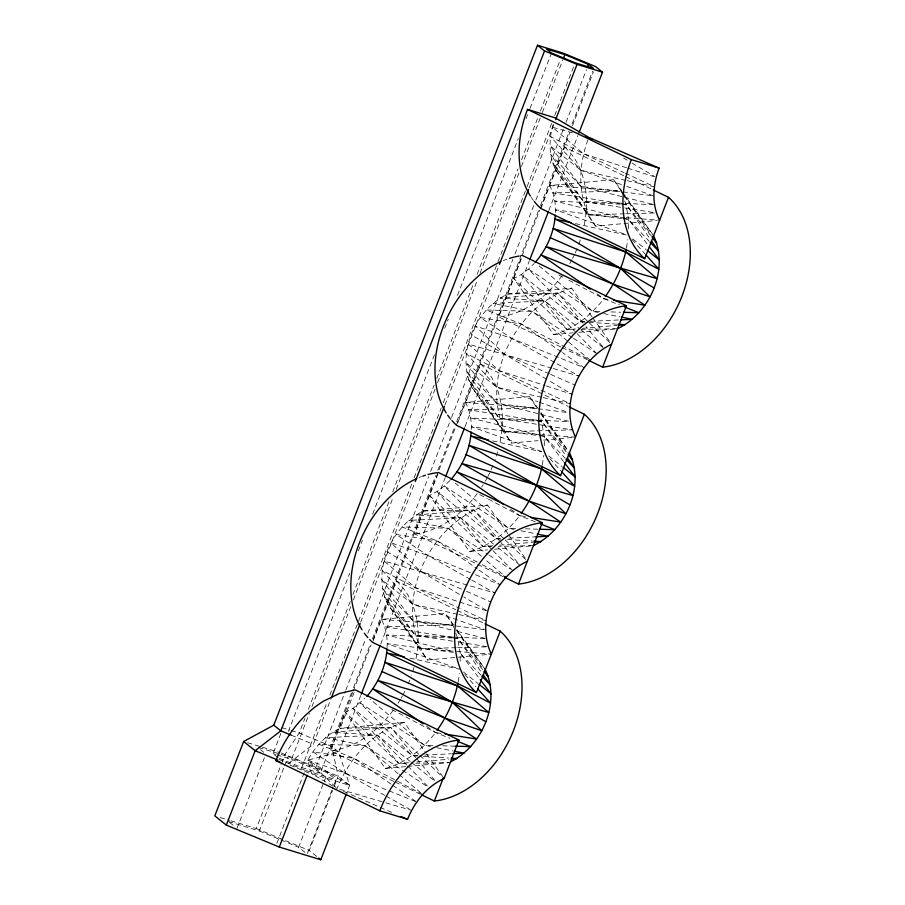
<?xml version="1.0" encoding="UTF-8"?>
<svg xmlns="http://www.w3.org/2000/svg" width="905" height="905" viewBox="0 0 905 905"><rect width="100%" height="100%" fill="white"/><g stroke="black" fill="none" stroke-linecap="round" stroke-linejoin="round"><path stroke-width="0.68" stroke-dasharray="4.53 3.39" d="M460.17 661.306L460.204 653.274L457.692 638.263L455.882 633.387M544.301 445.713L544.346 436.334L540.93 418.891M628.443 228.784L628.489 219.406L625.977 204.394L624.62 200.74M387.046 647.675C387.793 637.98 385.847 628.104 381.491 619.416L445.43 613.522L453.563 624.97M471.267 429.423C471.754 420.158 469.797 410.78 465.634 402.487L529.572 396.594L537.706 408.042M555.41 212.494C555.896 203.218 553.939 193.851 549.776 185.548L613.714 179.665L621.848 191.113M458.168 681.759L459.48 673.478M542.31 464.831L543.837 455.17M626.452 247.891L627.765 239.621M587.911 139.868C577.718 167.674 576.881 201.702 595.682 226.148L656.838 220.515M507.852 533.678L487.501 505.058L423.563 510.952C390.915 526.653 371.729 570.229 387.51 603.918L427.398 660.017L491.325 654.123L420.112 648.681L387.51 603.918M591.994 316.75L571.643 288.129L507.705 294.012C475.057 309.714 455.871 353.301 471.652 386.989L511.54 443.077L537.943 440.644M553.181 124.528C548.69 139.325 548.645 156.056 555.794 170.061L595.682 226.148M236.997 828.38L264.837 756.614M278.14 757.768L273.016 753.639L281.184 732.564M288.356 731.421L349.669 573.351M358.357 550.953L362.441 540.421M372.656 514.074L434.479 354.692M444.694 328.345L448.28 319.126M457.478 295.415L518.271 138.669M525.941 118.906L527.977 113.634M530.025 108.362L551.484 53.044M230.877 820.79L256.319 828.573L281.116 764.635M281.625 763.334L285.166 754.193L299.227 732.971L304.849 718.48M228.467 821.525L259.271 830.948L284.08 767.01M284.577 765.709L288.129 756.569L327.463 772.859L335.993 779.725L332.452 788.855M308.424 709.249L350.337 601.203M352.882 594.619L389.682 499.741M392.747 491.834L434.151 385.1M436.708 378.516L473.507 283.638M477.082 274.419L517.977 168.997M521.552 159.778L538.418 116.293M540.455 111.021L560.387 59.628M276.975 754.861L291.523 759.306L309.408 713.208M311.965 706.624L350.801 606.508M353.346 599.925L393.2 497.184M396.266 489.277L435.101 389.173M437.647 382.577L477.501 279.837M480.057 273.253L519.402 171.826M521.438 166.554L540.342 117.82M542.389 112.548L562.831 59.854M279.385 758.277L301.784 767.553L327.327 701.692M329.884 695.108L357.984 622.663M358.493 621.339L412.137 483.032M414.185 477.761L441.267 407.951M443.314 402.68L497.467 263.05M497.976 261.737L526.586 187.969M527.095 186.656L551.62 123.431M554.686 115.523L574.618 64.153M288.786 763.322L313.322 744.306L331.569 697.257M360.665 622.267L414.762 482.795M444.864 405.157L498.96 265.697M529.074 188.059L553.577 124.901M276.84 843.358L305.189 770.291L335.993 779.725M351.468 692.868L320.302 773.221L315.178 769.103L345.314 691.386M345.823 690.062L365.756 638.692M367.803 633.421L428.597 476.675M430.644 471.403L451.075 418.721M451.584 417.397L512.897 259.328M514.945 254.067L533.848 205.322M535.896 200.062L563.476 128.929M566.032 122.345L586.474 69.651M353.516 687.608L370.371 644.134M372.419 638.862L435.769 475.532M437.816 470.261L454.672 426.787M456.72 421.526L540.002 206.815M540.511 205.492L569.121 131.734M572.186 123.827L592.617 71.133M352.69 692.404L331.739 746.433L338.153 776.139L333.097 789.183M353.199 691.092L371.084 644.971M373.132 639.699L539.753 210.13M540.262 208.817L569.901 132.39M572.458 125.806L593.42 71.778M393.833 781.422L330.529 750.811L345.439 712.382L352.973 708.332L364.941 698.275M373.098 641.068L396.401 580.987L455.905 609.766M503.304 576.734L414.671 533.882L438.473 472.523M457.738 422.85L480.544 364.059L567.91 406.3M560.851 346.954L498.813 316.954L522.615 255.595M540.885 208.489L564.686 147.119L624.19 175.898M354.149 692.461L340.257 728.287C326.128 734.769 315.155 746.659 307.791 760.166L311.716 773.764L337.101 788.538C349.104 758.707 372.374 731.353 404.184 722.394L425.791 752.768M331.943 790.156L307.146 854.094L298.616 847.238L327.463 772.859M360.756 695.436L338.787 752.1L349.647 785.37L346.604 793.199M380.7 644.055L445.09 478.021M465.023 426.628L529.425 260.606M548.849 210.537L577.978 135.422M316.614 856.39L309.306 850.508L332.588 790.484M608.002 299.351L603.895 298.695C591.067 315.2 574.03 328.99 553.611 334.612L513.723 278.525L521.257 274.464L528.463 269.09L534.176 263.479M525.228 516.495L519.753 515.635C506.924 532.14 489.888 545.93 469.469 551.541L429.581 495.454L437.115 491.404L444.321 486.019L450.034 480.408M441.086 733.423L435.61 732.564C422.782 749.068 405.745 762.858 385.326 768.481L345.439 712.382L398.913 763.537L408.709 763.356M571.643 288.129C511.472 306.376 474.537 389.331 511.54 443.077M487.501 505.058C427.33 523.305 390.394 606.271 427.398 660.017M553.611 334.612L573.069 332.825M578.623 332.305L617.538 328.73L581.18 329.409M543.509 440.135L575.467 437.194L541.959 434.638M469.469 551.541L487.535 549.878M494.481 549.245L533.396 545.658L498.44 546.315M404.184 722.394L340.257 728.287L390.598 727.326L418.857 754.351M385.326 768.481L406.096 766.569M407.476 766.433L449.253 762.587L415.7 763.22M575.467 328.968L567.197 329.68L513.723 278.525M582.356 328.368L616.814 325.381M492.705 545.772L483.055 546.609L429.581 495.454M499.594 545.183L532.672 542.321M408.562 762.711L398.913 763.537L352.973 708.332L412.137 755.709L417.725 756.06M416.832 761.987L448.529 759.25M584.63 321.637L580.422 321.841L521.257 274.464L567.197 329.68L574.189 329.544M590.241 321.365L618.273 319.985M500.488 538.566L496.279 538.769L437.115 491.404L483.055 546.609L491.449 546.45M508.893 538.158L535.534 536.846M417.748 755.426L412.137 755.709L360.179 702.959L424.524 745.256L431.323 746.614M424.75 755.087L451.391 753.775M623.443 194.349L621 190.989L552.91 192.878L620.468 203.523M624.529 213.818L588.397 214.824L555.794 170.061M625.921 213.784L655.096 212.98M529.572 396.594L536.857 407.917L468.767 409.807L541.835 421.334L566.44 452.274M456.244 647.686L420.112 648.681L384.376 596.599L415.135 635.276L455.113 641.588M457.636 647.652L488.202 646.803L456.493 641.803M507.705 294.012L558.046 293.062L588.329 322.022M423.563 510.952L473.903 510.001L504.187 538.95M599.8 311.591L592.809 311.388L528.463 269.09L580.422 321.841L587.402 322.282M610.988 311.92L620.773 312.214M515.658 528.531L508.667 528.328L444.321 486.019L496.279 538.769L500.465 539.041M525.443 528.814L538.034 529.187M432.907 745.505L424.524 745.256L370.055 699.124M442.703 745.788L455.283 746.161M620.4 204.134L554.856 201.046L621.667 217.709M621.792 204.202L625.977 204.394L650.582 235.345M536.925 420.124L499.277 418.348L468.519 379.67L504.255 431.753L540.568 434.524M538.317 420.18L569.007 421.628M484.865 638.557L415.135 635.276L382.43 588.42L412.623 620.264L452.172 630.129M452.115 638.002L386.571 634.914L453.382 651.566M453.507 638.07L457.692 638.263L483.18 670.311M588.793 322.372L616.712 324.137M507.445 539.482L532.57 541.077M423.302 756.41L448.428 758.005M549.776 185.548L621 190.989L623.375 194.462M624.71 217.596L588.397 214.824L552.661 162.73L583.42 201.408L623.398 207.72M626.102 217.698L659.609 220.266M465.634 402.487L536.857 407.917M381.491 619.416L452.715 624.857L453.62 627.289M621.599 218.501L555.568 209.858L627.097 235.006M622.979 218.682L628.489 219.406L649.247 241.296M536.665 408.562L496.766 403.336L466.573 371.491L499.277 418.348L572.345 429.875L504.255 431.753L471.652 386.989M538.045 408.743L568.306 412.703M484.164 629.642L412.623 620.264L381.718 579.619L412.691 604.201L484.22 629.348M453.315 652.369L387.283 643.726L460.136 669.338M621.837 203.749L625.977 204.394L650.706 239.825M624.778 207.935L656.487 212.935M452.183 637.392L384.625 626.735L452.715 624.857L445.43 613.522M453.552 637.606L457.692 638.263L481.618 672.551M598.25 312.485L592.809 311.388L537.265 264.351M603.692 313.571L620.038 316.841M514.108 529.414L508.667 528.328L455.26 483.089M520.918 530.771L535.896 533.78M436.776 747.711L453.111 750.98M625.83 180.367L580.976 170.332L550.002 145.75L580.908 186.407L623.183 196.939M627.188 180.661L654.372 186.747M575.41 223.626L627.063 235.176M541.688 397.295L496.834 387.261L465.86 362.679L496.766 403.336L570.399 421.696M543.045 397.6L570.229 403.675L499.458 370.711L466.403 353.47L496.834 387.261L537.898 401.707M492.625 440.859L541.563 451.799M457.545 614.224L412.691 604.201L382.261 570.399L415.316 587.639L459.548 608.25M458.903 614.529L486.087 620.604L460.815 608.839M409.841 658.093L458.778 669.033M624.541 197.279L654.541 204.768L583.42 201.408L550.715 154.563L580.908 186.407L653.829 195.955L626.011 186.17M623.025 218.048L628.489 219.406L648.534 245.775M457.625 631.486L486.257 638.625M572.537 132.82L552.333 127.175L583.601 153.782L624.043 172.617M551.971 368.165L468.19 344.104L499.458 370.711L545.138 385.564M553.328 368.561L579.076 376.107L555.885 363.12M339.816 789.33L384.523 802.43M385.881 802.826L411.617 810.371M281.806 727.643L289.838 730.097M291.184 730.505L299.227 732.971L331.739 746.433L338.787 752.1L307.791 760.166L337.101 788.538M247.687 742.722L261.07 746.817M262.405 747.225L279.815 752.553M281.15 752.96L338.153 776.139L349.647 785.37L308.152 772.666L287.666 764.193M258.66 747.553L288.129 756.569M273.016 753.639L275.652 754.453M301.784 767.553L320.302 773.221M220.175 817.509L229.542 820.371M626.599 167.764L583.601 153.782L550.545 136.542L580.976 170.332L624.688 185.706M627.934 168.206L653.467 176.509M546.484 386.005L572.017 394.309L547.921 380.01M539.222 402.171L568.363 412.42M541.631 451.482L471.426 426.787L544.346 436.334L565.105 458.235M568.894 280.29L603.895 298.695L619.484 304.94M488.496 499.198L519.753 515.635L535.341 521.868M391.854 709.554L435.61 732.564L449.898 738.288M470.362 572.684L427.805 555.455L391.107 542.83L420.418 571.202L462.568 596.225M475.521 574.765L500.024 584.687L478.326 569.584M415.418 801.502L344.488 772.791L307.791 760.166L349.647 785.37M291.218 735.154L313.322 744.306M291.523 759.306L315.178 769.103M278.853 759.385L305.189 770.291M256.319 828.573L309.306 850.508M259.271 830.948L279.577 839.354M280.844 839.885L298.616 847.238M549.38 373.844L504.56 354.262L471.166 334.839M550.659 374.41L574.98 385.032M461.392 589.098L420.418 571.202L387.023 551.767M466.516 591.338L490.838 601.972M343.504 791.332L349.907 794.126M351.185 794.692L393.449 813.154M625.31 173.206L653.105 186.159M625.457 176.509L653.32 189.982M562.118 347.565L587.447 359.805M457.172 610.377L483.768 623.228M395.1 782.033L420.429 794.285M558.883 275.03L563.894 277.665M479.752 494.594L487.252 498.542M477.218 562.016L437.206 540.975L402.159 526.925L448.303 528.282L488.078 554.437M482.218 564.641L505.974 577.13L485.691 559.946M422.669 794.466L353.9 758.311L318.843 744.261L364.998 745.618L401.254 769.454M554.663 362.441L511.947 338.527L480.34 317.553L521.348 324.047L590.117 360.201L568.759 342.113M470.521 579.37L427.805 555.455L396.198 534.482L437.206 540.975L477.184 568.793M471.743 580.06L494.933 593.035L384.048 561.032L415.316 587.639L487.874 611.237L463.779 596.938M384.761 795.337L344.488 772.791L312.881 751.817L353.9 758.311L391.582 784.533M385.983 796.027L409.173 809.002M623.635 158.07L627.244 160.219M632.063 163.081L654.949 176.667M546.711 379.297L504.56 354.262L475.249 325.902L511.947 338.527L584.166 367.758L562.469 352.656M572.22 337.497L532.445 311.354L492.965 303.447L544.833 300.901L579.89 328.979M573.397 338.266L595.614 352.882M489.254 555.206L510.307 569.041M402.431 770.223L428.167 787.146M597.051 293.933L603.895 298.695M561.326 351.864L521.348 324.047L486.302 309.996L532.445 311.354L567.695 341.208M510.624 509.277L519.753 515.635M426.481 726.206L435.61 732.564M392.725 785.325L415.565 801.23M632.844 238.988L646.113 249.531M548.702 455.916L561.971 466.46M463.451 671.974L477.829 683.388M580.987 329.85L603.986 348.278L585.976 326.626M493.553 544.154L460.69 517.83L416.029 515.002L473.903 510.001L500.035 541.394M497.931 547.661L519.843 565.206L500.929 542.48M410.237 761.49L377.374 735.165L332.712 732.337L390.598 727.326L415.814 757.643M411.334 762.361L435.441 781.66M260.516 749.713L263.717 752.281M229.531 822.374L233.807 825.801M481.415 556.326L448.303 528.282L408.822 520.375L460.69 517.83L492.06 549.686M398.098 773.662L364.998 745.618L325.506 737.711L377.374 735.165L406.786 765.03M399.173 774.567L420.531 792.656M589.336 322.983L611.531 344.217M505.194 539.923L527.389 561.157M419.863 755.324L441.052 775.596M576.202 332.746L544.833 300.901L500.171 298.073L558.046 293.062L585.071 325.54M577.186 333.741L596.791 353.651M493.044 550.681L512.649 570.58M407.77 766.026L427.375 785.925M480.962 675.164L460.204 653.274L479.412 678.546M632.109 239.576L645.016 253.909M549.81 458.552L560.874 470.838M464.751 674.463L475.815 686.748M416.719 758.729L435.633 781.456M563.555 461.607L544.346 436.334L470.713 417.986L541.835 421.334L565.761 455.611M624.258 195.469L653.602 235.753M540.93 413.517L569.46 452.692M456.787 630.446L485.318 669.621L456.821 629.552M622.663 192.256L651.973 233.467M592.809 317.893L609.902 341.932M540.964 412.623L567.831 450.396M508.667 534.821L525.76 558.86M426.583 753.888L443.439 777.587M624.167 195.616L651.17 234.972M540.828 413.709L567.831 453.066M456.686 630.638L482.885 668.84M613.714 179.665L621 190.989M396.401 580.987A95.907 69.255 -64.2 0 1 415.508 661.023M413.936 667.415A95.907 69.255 -64.2 0 1 411.583 675.062M409.761 680.074A95.907 69.255 -64.2 0 1 408.246 683.784M404.874 691.126A95.907 69.255 -64.2 0 1 403.019 694.723M402.386 695.9A95.907 69.255 -64.2 0 1 401.073 698.23M400.406 699.373A95.907 69.255 -64.2 0 1 397.6 703.932M393.053 710.516A95.907 69.255 -64.2 0 1 330.529 750.811M533.452 200.469A95.907 69.255 -64.2 0 1 531.02 197.03M564.686 147.119A95.907 69.255 -64.2 0 1 583.793 227.155M580.297 239.927A95.907 69.255 -64.2 0 1 578.046 246.205M577.051 248.683A95.907 69.255 -64.2 0 1 574.901 253.615M574.336 254.837A95.907 69.255 -64.2 0 1 572.56 258.468M571.937 259.667A95.907 69.255 -64.2 0 1 569.358 264.362M562.129 275.572A95.907 69.255 -64.2 0 1 498.813 316.954M480.544 364.059A95.907 69.255 -64.2 0 1 499.651 444.095M497.727 451.753A95.907 69.255 -64.2 0 1 495.284 459.389M492.908 465.623A95.907 69.255 -64.2 0 1 487.795 476.596M487.162 477.783A95.907 69.255 -64.2 0 1 485.216 481.29M483.168 484.729A95.907 69.255 -64.2 0 1 481.743 486.992M477.195 493.576A95.907 69.255 -64.2 0 1 414.671 533.882M503.282 260.606A95.907 69.255 -64.2 0 1 506.902 259.215M518.723 256.126A95.907 69.255 -64.2 0 1 521.325 255.742M419.139 477.535A95.907 69.255 -64.2 0 1 421.56 476.584"/><path stroke-width="1.36" d="M386.967 648.987C385.926 666.476 378.245 683.23 366.842 696.409M471.109 432.058C470.068 449.547 462.387 466.301 450.984 479.469M555.251 215.119C554.211 232.608 546.53 249.373 535.127 262.541M457.953 683.139C454.457 700.119 447.138 716.24 437.058 730.335M542.095 466.199C538.599 483.18 531.28 499.311 521.201 513.407M626.237 249.271C622.742 266.251 615.423 282.371 605.343 296.467M530.33 195.944A95.907 69.255 -64.2 0 1 527.524 109.403L555.308 117.899L588.702 137.334L659.123 168.104C652.878 184.688 651.317 204.089 659.609 220.266M450.339 762.01C482.331 745.98 500.929 702.902 485.318 669.621M533.396 545.658C566.044 529.957 585.241 486.381 569.46 452.692M617.538 328.73C650.186 313.028 669.383 269.441 653.602 235.753M578.996 132.786L602.515 72.174L595.456 66.506L562.944 53.044L537.491 45.25L273.763 725.177L243.671 741.489L214.813 815.869L226.307 825.1L279.294 847.046L320.8 859.75L346.106 794.511M226.307 825.1L255.153 750.731L280.81 730.844L544.539 50.918L537.491 45.25M563.34 58.542L564.867 54.594L588.51 64.379L593.646 68.509L575.128 62.83L551.484 53.044L546.349 48.927L564.867 54.594M331.569 697.257L360.156 623.579M415.271 481.471L444.355 406.481M499.481 264.373L528.565 189.383M555.613 119.641L577.051 64.379L602.515 72.174M279.294 847.046L307.134 775.28M587.492 67.015L588.51 64.379M361.276 694.124L380.179 645.367M445.599 476.709L464.514 427.952M529.934 259.283L548.34 211.849M421.696 794.895L434.355 801.016L443.439 777.587L444.084 778.492C426.934 786.388 414.445 802.034 407.533 819.308L379.761 810.801L275.935 760.596A95.907 69.255 -64.2 0 1 323.877 700.956L339.454 693.479L355.156 689.859L458.982 740.064L444.084 778.492M369.67 639.552A95.907 69.255 -64.2 0 0 372.6 642.346L476.426 692.551L500.227 631.192L485.035 623.839M504.571 577.356L518.497 584.087L542.299 522.728L438.473 472.523M451.946 420.61A95.907 69.255 -64.2 0 0 456.742 425.418L560.568 475.623L584.37 414.264L569.177 406.911M588.714 360.416L602.64 367.159L626.441 305.788L522.615 255.595M534.301 201.566A95.907 69.255 -64.2 0 0 540.885 208.489L644.711 258.683L668.512 197.324L653.32 189.982M611.531 344.217C578.883 359.919 559.686 403.506 575.467 437.194M527.389 561.157C494.741 576.847 475.544 620.434 491.325 654.123M618.194 325.268L625.083 324.669L618.104 324.228M534.052 542.197L540.941 541.597L533.961 541.156M451.29 759.012L456.799 758.537L451.222 758.186M621.068 319.85L632.29 319.295L621.396 317.112M535.534 536.846L548.147 536.224L537.253 534.052M452.783 753.707L464.005 753.164L454.468 751.252M623.568 312.293L638.953 312.745L624.676 307.021M539.425 529.221L554.81 529.674L540.534 523.95M455.283 746.161L470.668 746.614L457.681 741.41M613.466 300.211L644.914 305.189L613.307 284.215L546.179 246.635L657.064 278.638L625.796 252.031L555.025 219.067L571.338 222.709M530.692 517.366L560.772 522.128L529.165 501.155L462.036 463.564L572.922 495.567L541.654 468.96L470.883 435.995L488.553 439.954M445.181 734.079L476.63 739.057L445.022 718.084L377.894 680.503L488.779 712.507L457.511 685.9L386.74 652.935L404.411 656.883M585.999 136.587L592.311 139.483M527.524 109.403L631.351 159.608L659.123 168.104M275.935 760.596L279.849 761.795M544.539 50.918L577.051 64.379M291.218 735.154L280.81 730.844L273.763 725.177M277.269 759.883L255.153 750.731L243.671 741.489M550.263 237.71L620.694 268.48L654.089 287.914M466.12 454.638L536.552 485.408L569.946 504.843M381.978 671.567L452.41 702.337L485.804 721.771M401.13 816.502L407.533 819.308M590.196 289.159L541.088 254.984L613.307 284.215L650.005 296.84L620.694 268.48L553.238 228.433L625.796 252.031L658.851 269.271L645.944 254.939M503.768 504.504L456.946 471.924L529.165 501.155L565.863 513.769L536.552 485.408L469.095 445.362L541.654 468.96L574.709 486.2L561.801 471.867M423.054 723.819L372.803 688.852L445.022 718.084L481.72 730.708L452.41 702.337L384.953 662.302L457.511 685.9L490.567 703.14L477.659 688.796M647.222 250.402L659.394 260.063L649.371 246.873M563.08 467.331L575.252 476.992L564.392 462.715M478.937 684.271L491.11 693.931L480.25 679.644M318.707 858.076L320.8 859.75M650.186 242.291L658.682 251.251L651.498 240.968M566.044 459.231L574.539 468.179L567.356 457.896M481.901 676.159L490.397 685.119L483.213 674.836M652.335 237.551L656.736 243.083L651.973 236.137M568.193 454.48L572.594 460.012L568.623 454.22M484.051 671.42L488.451 676.94L484.48 671.159M379.761 810.801A95.907 69.255 -64.2 0 1 458.982 740.064M500.227 631.192A95.907 69.255 -64.2 0 1 513.576 730.278A95.907 69.255 -64.2 0 1 434.355 801.016M644.711 258.683A95.907 69.255 -64.2 0 1 631.351 159.608M668.512 197.324A95.907 69.255 -64.2 0 1 681.872 296.41A95.907 69.255 -64.2 0 1 602.64 367.159M584.37 414.264A95.907 69.255 -64.2 0 1 597.73 513.35A95.907 69.255 -64.2 0 1 518.497 584.087M450.158 418.495A95.907 69.255 -64.2 0 1 447.67 415.135M446.188 412.872A95.907 69.255 -64.2 0 1 500.872 261.647M509.526 258.344A95.907 69.255 -64.2 0 1 518.723 256.126M560.568 475.623A95.907 69.255 -64.2 0 1 547.208 376.537A95.907 69.255 -64.2 0 1 626.441 305.788M367.803 637.55A95.907 69.255 -64.2 0 1 364.33 633.206M362.045 629.801A95.907 69.255 -64.2 0 1 416.73 478.575M422.759 476.143A95.907 69.255 -64.2 0 1 425.384 475.272M428.008 474.503A95.907 69.255 -64.2 0 1 437.183 472.67M476.426 692.551A95.907 69.255 -64.2 0 1 463.066 593.465A95.907 69.255 -64.2 0 1 542.299 522.728"/></g></svg>
